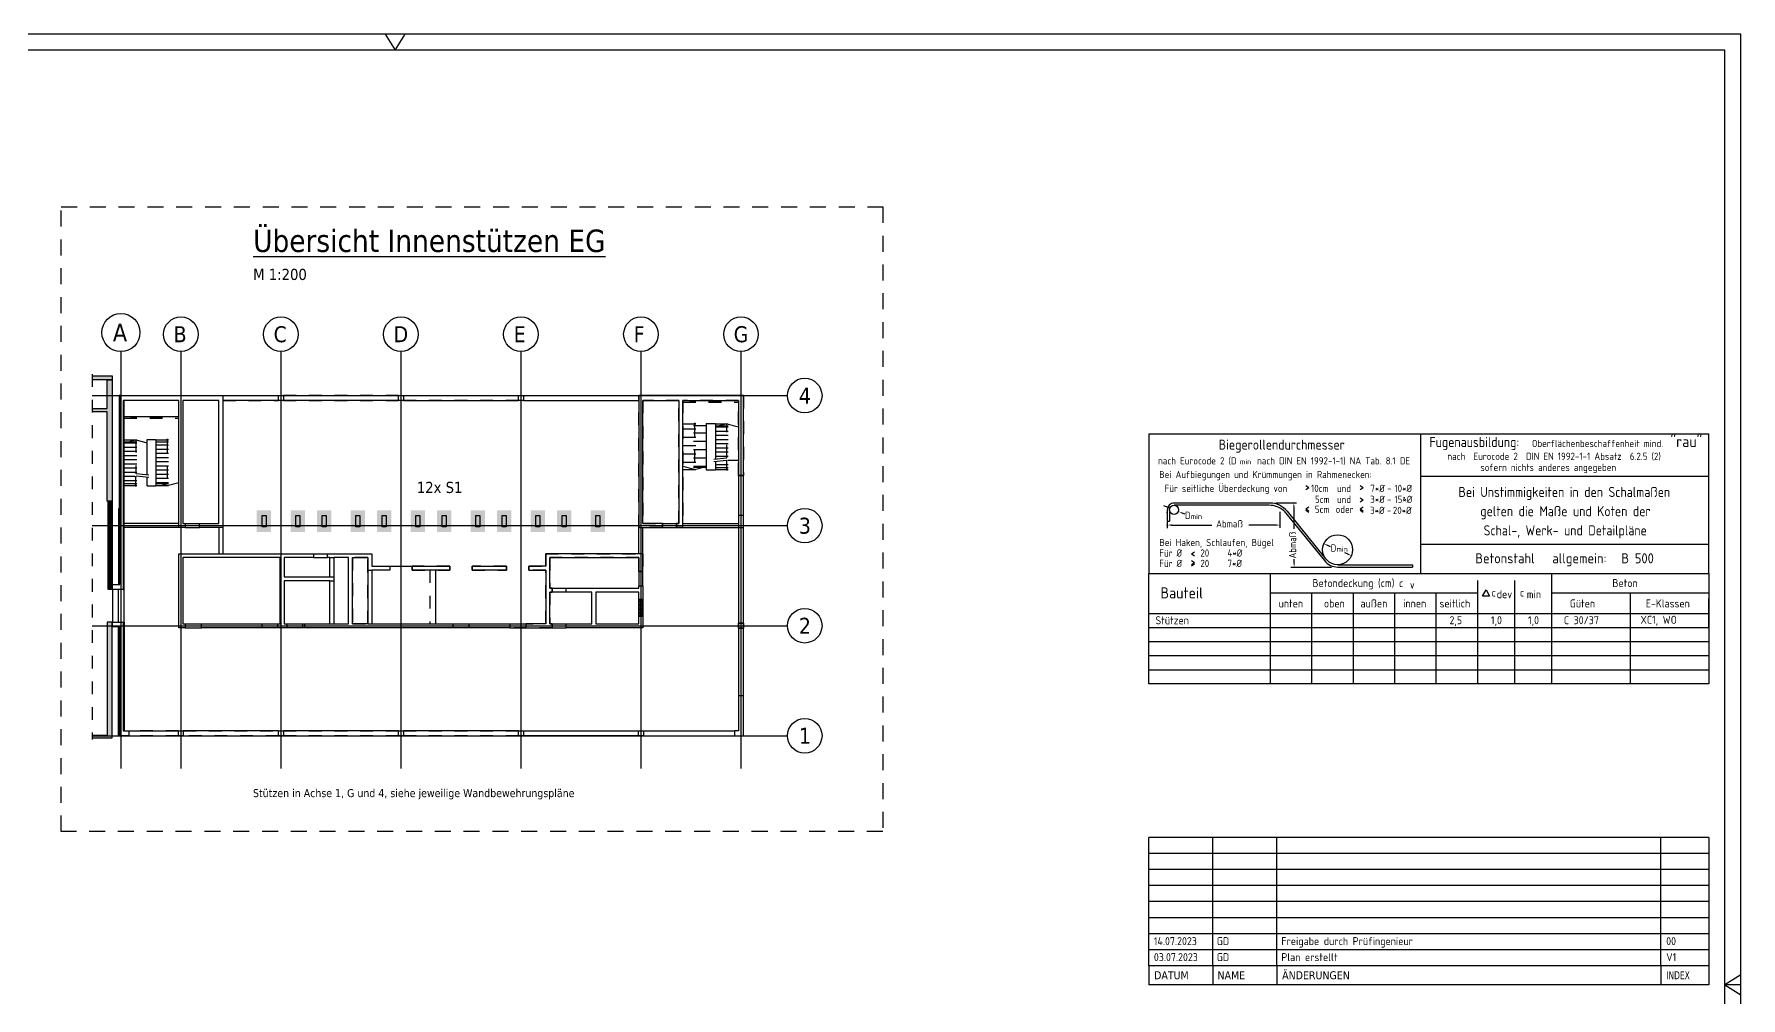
# Model space of a CAD drawing. Extents: x 0 to 37.3, y -21.5 to -6.6.
# Drawn here: x 7.69 to 21.02, y -14.14 to -6.61 of the extents above; entities that cross this region are included whole.
import ezdxf
from ezdxf.enums import TextEntityAlignment as Align

# ---------------------------------------------------------------- set-up
doc = ezdxf.new("R2010")
doc.units = 0
doc.header["$LTSCALE"] = 0.25
for name, pattern in [('AUSGEZOGEN', [1000.01, 1000, 0.01]), ('DOT', [0.175, 0.05, -0.125]), ('HIDDEN', [0.375, 0.25, -0.125]), ('HIDDEN2', [0.187, 0.125, -0.062]), ('STRICHLINIE', [0.75, 0.5, -0.25]), ('VERDECKT', [0.375, 0.25, -0.125])]:
    doc.linetypes.add(name, pattern=pattern)
for name, color, linetype in [('1.OG', 7, 'Continuous'), ('ACHSEN', 7, 'Continuous'), ('Bestand', 7, 'Continuous'), ('BET-ANS', 7, 'Continuous'), ('BETON', 7, 'Continuous'), ('Brüstung 1.OG', 7, 'Continuous'), ('Brüstung 1.UG', 7, 'Continuous'), ('DETAIL', 7, 'Continuous'), ('DRUEBER', 7, 'Continuous'), ('grau_dunkel', 7, 'Continuous'), ('grau_hell', 7, 'Continuous'), ('HILFE', 7, 'Continuous'), ('OBJEKT', 7, 'Continuous'), ('RAHMEN', 7, 'Continuous'), ('SCHRAFF', 7, 'Continuous'), ('SFP_Achsen', 7, 'Continuous'), ('STEMPEL', 7, 'Continuous'), ('TEXT', 7, 'Continuous'), ('VERDECKT', 7, 'Continuous')]:
    doc.layers.add(name, color=color, linetype=linetype)
doc.layers.add('zila_01_rb_02_stb-fertig_05_schraff', color=144, linetype='Continuous', lineweight=9)
doc.styles.add('helv', font='tahoma.ttf')
doc.styles.add('txt', font='isocp.shx')
pattern_1 = [(0, (-1.46497, 20.554433), (2e-18, 0.0078125), []), (90, (-1.46497, 20.554433), (-0.0078125, 2e-18), [])]

# ---------------------------------------------------------------- blocks, each defined once
blk = doc.blocks.new('Plankopf-ER')
at = {"layer": 'RAHMEN', "color": 7, "linetype": 'Continuous'}
for p, q in [((-0.5, 4.6), (-18, 4.6)), ((-18, 4.1), (-18, 4.6)), ((-16, 4.1), (-16, 4.6)), ((-14, 4.1), (-14, 4.6)), ((-2, 4.1), (-2, 4.6)), ((-0.5, 4.6), (-0.5, 4.1)), ((-0.5, 4.1), (-18, 4.1)), ((-18, 3.6), (-18, 4.1)), ((-16, 3.6), (-16, 4.1)), ((-14, 3.6), (-14, 4.1)), ((-2, 3.6), (-2, 4.1)), ((-0.5, 4.1), (-0.5, 3.6)), ((-0.5, 3.6), (-18, 3.6)), ((-18, 3.1), (-18, 3.6)), ((-16, 3.1), (-16, 3.6)), ((-14, 3.1), (-14, 3.6)), ((-2, 3.1), (-2, 3.6)), ((-0.5, 3.6), (-0.5, 3.1)), ((-0.5, 3.1), (-18, 3.1)), ((-18, 2.6), (-18, 3.1)), ((-16, 2.6), (-16, 3.1)), ((-14, 2.6), (-14, 3.1)), ((-2, 2.6), (-2, 3.1)), ((-0.5, 3.1), (-0.5, 2.6)), ((-0.5, 2.6), (-18, 2.6)), ((-18, 2.1), (-18, 2.6)), ((-16, 2.1), (-16, 2.6)), ((-14, 2.1), (-14, 2.6)), ((-2, 2.1), (-2, 2.6)), ((-0.5, 2.6), (-0.5, 2.1)), ((-0.5, 2.1), (-18, 2.1)), ((-18, 1.6), (-18, 2.1)), ((-0.5, 1.6), (-18, 1.6)), ((-18, 1.1), (-18, 1.6)), ((-16, 1.6), (-16, 2.1)), ((-16, 1.1), (-16, 1.6)), ((-14, 1.6), (-14, 2.1)), ((-14, 1.1), (-14, 1.6)), ((-2, 1.6), (-2, 2.1)), ((-2, 1.1), (-2, 1.6)), ((-0.5, 2.1), (-0.5, 1.6)), ((-0.5, 1.6), (-0.5, 1.1)), ((-0.5, 1.1), (-18, 1.1)), ((-18, 0.6), (-18, 1.1)), ((-16, 0.6), (-16, 1.1)), ((-14, 0.6), (-14, 1.1)), ((-2, 0.6), (-2, 1.1)), ((-0.5, 1.1), (-0.5, 0.6)), ((-0.5, 0.6), (-18, 0.6)), ((-18, 0.6), (-18, 0)), ((-16, 0.6), (-16, 0)), ((-14, 0.6), (-14, 0)), ((-2, 0.6), (-2, 0)), ((-0.5, 0.6), (-0.5, 0)), ((-0.5, 0), (-18, 0))]:
    blk.add_line(p, q, dxfattribs=at)
at = {"layer": 'RAHMEN', "color": 7, "linetype": 'Continuous', "style": 'txt'}
for tag, p in [('INDEX-D8', (-17.841, 4.242)), ('INDEX-N8', (-15.876, 4.242)), ('INDEX-X8', (-13.857, 4.242)), ('INDEX8', (-1.833, 4.242)), ('INDEX-D7', (-17.841, 3.742)), ('INDEX-N7', (-15.876, 3.742)), ('INDEX-X7', (-13.857, 3.742)), ('INDEX7', (-1.833, 3.742)), ('INDEX-D6', (-17.841, 3.242)), ('INDEX-N6', (-15.876, 3.242)), ('INDEX-X6', (-13.857, 3.242)), ('INDEX6', (-1.833, 3.242)), ('INDEX-D5', (-17.841, 2.742)), ('INDEX-N5', (-15.876, 2.742)), ('INDEX-X5', (-13.857, 2.742)), ('INDEX5', (-1.833, 2.742)), ('INDEX-D4', (-17.841, 2.242)), ('INDEX-N4', (-15.876, 2.242)), ('INDEX-X4', (-13.857, 2.242)), ('INDEX4', (-1.833, 2.242)), ('INDEX-D3', (-17.841, 1.742)), ('INDEX-N3', (-15.876, 1.742)), ('INDEX-X3', (-13.857, 1.742)), ('INDEX3', (-1.833, 1.742)), ('INDEX-D2', (-17.841, 1.242)), ('INDEX-N2', (-15.876, 1.242)), ('INDEX-X2', (-13.857, 1.242)), ('INDEX2', (-1.833, 1.242)), ('INDEX-D1', (-17.841, 0.742)), ('INDEX-N1', (-15.876, 0.742)), ('INDEX-X1', (-13.857, 0.742)), ('INDEX1', (-1.833, 0.742))]:
    blk.add_attdef(tag, p, '', height=0.25, dxfattribs=at)
at = {"layer": 'STEMPEL', "color": 7, "linetype": 'Continuous', "style": 'helv'}
for s, p in [('DATUM', (-17.833, 0.176)), ('NAME', (-15.853, 0.176)), ('ÄNDERUNGEN', (-13.833, 0.176))]:
    blk.add_text(s, height=0.25, dxfattribs=at).set_placement(p)
at = {"layer": 'STEMPEL', "color": 7, "linetype": 'Continuous', "style": 'helv', "width": 0.8}
blk.add_text('INDEX', height=0.25, dxfattribs=at).set_placement((-1.833, 0.176))
blk = doc.blocks.new('DINA1')
at = {"layer": 'RAHMEN'}
for p, q in [((84.1, 59.4), (0, 59.4)), ((84.1, 0), (84.1, 59.4))]:
    blk.add_line(p, q, dxfattribs=at)
at = {"layer": 'RAHMEN', "color": 7, "linetype": 'Continuous'}
for p, q in [((41.74, 59.4), (42.05, 58.9)), ((42.05, 58.9), (42.36, 59.4)), ((84.1, 30.01), (83.6, 29.7)), ((83.6, 29.7), (84.1, 29.39))]:
    blk.add_line(p, q, dxfattribs=at)
at = {"layer": 'RAHMEN', "color": 5}
for p, q in [((83.6, 58.9), (2, 58.9)), ((83.6, 0.5), (83.6, 58.9))]:
    blk.add_line(p, q, dxfattribs=at)

msp = doc.modelspace()

# ---------------------------------------------------------------- hatches: boundary and pattern name
at = {"layer": 'Brüstung 1.UG', "linetype": 'AUSGEZOGEN'}
h = msp.add_hatch(dxfattribs=at)
h.set_pattern_fill('DOTS', color=102, scale=0.1, double=1)
h.set_pattern_definition([(0, (-1.37891, 45.554433), (0.003125, 0.00625), [0, -0.00625])])
h.paths.add_polyline_path([(12.4175, -11.0847), (12.4488, -11.0847), (12.4488, -11.0264), (12.4175, -11.0264)])
h.paths.add_polyline_path([(12.4175, -11.1576), (12.4488, -11.1576), (12.4488, -11.0847), (12.4175, -11.0847)])
at = {"layer": 'grau_hell'}
h = msp.add_hatch(color=9, dxfattribs=at)
h.paths.add_polyline_path([(8.3019, -11.2033), (8.2644, -11.2033), (8.2644, -12.0876), (8.1456, -12.0876), (8.1456, -12.1064), (8.3019, -12.1064)])
h.paths.add_polyline_path([(8.2719, -10.947), (8.3019, -10.947), (8.3019, -10.2595), (8.2719, -10.2595)])
h.paths.add_polyline_path([(8.3019, -9.312), (8.2644, -9.312), (8.2644, -9.5345), (8.1456, -9.5345), (8.1456, -9.5595), (8.2644, -9.5595), (8.2644, -10.2595), (8.3019, -10.2595)])
h.paths.add_polyline_path([(8.3019, -9.3095), (8.3019, -9.2783), (8.1456, -9.2783), (8.1456, -9.3095)])
at = {"layer": 'SCHRAFF'}
h = msp.add_hatch(dxfattribs=at)
h.set_pattern_fill('ANSI33', color=8, scale=0.0625, double=1)
h.set_pattern_definition([(45, (-1.46497, -4.445567), (-0.011048543, 0.011048543), []), (45, (-1.453921, -4.445567), (-0.011048543, 0.011048543), [0.0078125, -0.00390625])])
h.paths.add_polyline_path([(8.3019, -9.312), (8.2644, -9.312), (8.2644, -9.5345), (8.1456, -9.5345), (8.1456, -9.5595), (8.2644, -9.5595), (8.2644, -10.2595), (8.3019, -10.2595)])
h.paths.add_polyline_path([(8.3019, -11.2033), (8.2644, -11.2033), (8.2644, -12.0876), (8.1456, -12.0876), (8.1456, -12.1064), (8.3019, -12.1064)])
h.paths.add_polyline_path([(8.3019, -9.3095), (8.3019, -9.2783), (8.1456, -9.2783), (8.1456, -9.3095)])
h = msp.add_hatch(dxfattribs=at)
h.set_pattern_fill('ANSI31', color=8, scale=0.0625, double=1)
h.set_pattern_definition([(45, (-1.46497, -4.445567), (-0.0055242717, 0.0055242717), [])])
h.paths.add_polyline_path([(8.3019, -10.2595), (8.2719, -10.2595), (8.2719, -10.947), (8.3019, -10.947)])
at = {"layer": 'zila_01_rb_02_stb-fertig_05_schraff', "linetype": 'AUSGEZOGEN'}
h = msp.add_hatch(dxfattribs=at)
h.set_pattern_fill('ANSI37', color=102, scale=0.0625, angle=-45)
h.set_pattern_definition(pattern_1)
h.paths.add_polyline_path([(8.3581, -10.3183), (8.3613, -10.3183), (8.3675, -10.3183), (8.3675, -9.4339), (8.3581, -9.4339)])
h.paths.add_polyline_path([(8.3875, -10.947), (8.3956, -10.947), (8.3956, -9.4714), (8.3875, -9.4714)])
h.paths.add_polyline_path([(8.3613, -10.3183), (8.3581, -10.3183), (8.3519, -10.3183), (8.3519, -10.9095), (8.3613, -10.9095)])
h = msp.add_hatch(dxfattribs=at)
h.set_pattern_fill('ANSI37', color=102, scale=0.0625, angle=-45)
h.set_pattern_definition(pattern_1)
h.paths.add_polyline_path([(8.3519, -12.0901), (8.3613, -12.0901), (8.3613, -11.2408), (8.3519, -11.2408)])
h.paths.add_polyline_path([(8.3956, -11.2033), (8.3875, -11.2033), (8.3875, -12.0526), (8.3956, -12.0526)])

# ---------------------------------------------------------------- linework, layer by layer
at = {"layer": '1.OG', "linetype": 'DOT', "lineweight": -2}
for points in [[(8.3613, -10.9095), (8.3613, -10.3183), (8.3675, -10.3183), (8.3675, -9.4339), (9.1675, -9.4339), (9.1675, -10.4651), (8.9844, -10.4651), (8.9844, -10.4339), (9.1363, -10.4339), (9.1363, -9.4714), (8.855, -9.4714), (8.855, -10.4339), (8.8738, -10.4339), (8.8738, -10.4651), (8.8238, -10.4651), (8.8238, -9.4714), (8.3875, -9.4714), (8.3875, -10.947), (8.3044, -10.947), (8.3044, -10.9095)], [(9.6019, -9.4339), (9.6394, -9.4339), (9.6394, -9.4714), (9.6019, -9.4714)], [(10.5394, -9.4339), (10.5769, -9.4339), (10.5769, -9.4714), (10.5394, -9.4714)], [(11.4769, -9.4339), (11.5144, -9.4339), (11.5144, -9.4714), (11.4769, -9.4714)], [(9.4738, -10.3714), (9.505, -10.3714), (9.505, -10.4583), (9.4738, -10.4583)], [(9.7363, -10.3714), (9.7675, -10.3714), (9.7675, -10.4583), (9.7363, -10.4583)], [(9.9425, -10.3714), (9.9738, -10.3714), (9.9738, -10.4583), (9.9425, -10.4583)], [(10.205, -10.3714), (10.2363, -10.3714), (10.2363, -10.4583), (10.205, -10.4583)], [(10.205, -10.3714), (10.2363, -10.3714), (10.2363, -10.4583), (10.205, -10.4583)], [(10.4113, -10.3714), (10.4425, -10.3714), (10.4425, -10.4583), (10.4113, -10.4583)], [(10.6738, -10.3714), (10.705, -10.3714), (10.705, -10.4583), (10.6738, -10.4583)], [(10.6738, -10.3714), (10.705, -10.3714), (10.705, -10.4583), (10.6738, -10.4583)], [(10.88, -10.3714), (10.9113, -10.3714), (10.9113, -10.4583), (10.88, -10.4583)], [(11.1425, -10.3714), (11.1738, -10.3714), (11.1738, -10.4583), (11.1425, -10.4583)], [(11.3488, -10.3714), (11.38, -10.3714), (11.38, -10.4583), (11.3488, -10.4583)], [(11.6113, -10.3714), (11.6425, -10.3714), (11.6425, -10.4583), (11.6113, -10.4583)], [(11.8175, -10.3714), (11.8488, -10.3714), (11.8488, -10.4583), (11.8175, -10.4583)], [(12.08, -10.3714), (12.1113, -10.3714), (12.1113, -10.4583), (12.08, -10.4583)], [(13.2331, -10.3714), (13.1956, -10.3714), (13.1956, -10.4651), (13.2331, -10.4651)], [(10.6456, -10.797), (10.9394, -10.797), (10.9394, -10.7658), (10.6456, -10.7658)], [(11.1144, -10.797), (11.3831, -10.797), (11.3831, -10.7658), (11.1144, -10.7658)], [(9, -11.2151), (9.4706, -11.2151), (9.4706, -11.2464), (9, -11.2464)], [(13.1956, -11.2495), (13.2331, -11.2495), (13.2331, -11.212), (13.1956, -11.212)], [(8.8206, -12.0526), (8.8581, -12.0526), (8.8581, -12.0901), (8.8206, -12.0901)], [(9.6019, -12.0526), (9.6394, -12.0526), (9.6394, -12.0901), (9.6019, -12.0901)], [(10.5394, -12.0526), (10.5769, -12.0526), (10.5769, -12.0901), (10.5394, -12.0901)], [(11.4769, -12.0526), (11.5144, -12.0526), (11.5144, -12.0901), (11.4769, -12.0901)], [(12.4144, -12.0526), (12.4519, -12.0526), (12.4519, -12.0901), (12.4144, -12.0901)]]:
    msp.add_lwpolyline(points, close=True, dxfattribs=at)
for points in [[(8.3675, -9.4339), (8.3581, -9.4339), (8.3581, -10.3183), (8.3613, -10.3183)], [(12.4488, -10.4339), (12.6006, -10.4339), (12.6006, -10.4651), (12.4175, -10.4651), (12.4175, -9.4339), (13.2331, -9.4339), (13.2331, -10.0589), (13.1956, -10.0589), (13.1956, -9.4714), (12.7613, -9.4714), (12.7613, -10.4651), (12.7113, -10.4651), (12.7113, -10.4339), (12.73, -10.4339), (12.73, -9.4714), (12.4488, -9.4714), (12.4488, -10.4339)], [(8.3875, -10.947), (8.3956, -10.947), (8.3956, -9.4714)], [(8.3613, -10.3183), (8.3519, -10.3183), (8.3519, -10.9095)], [(8.8238, -10.6683), (9.8738, -10.6683), (9.8738, -10.6995), (9.6469, -10.6995), (9.6469, -10.8483), (10.0031, -10.8483), (10.0031, -10.6995), (9.9844, -10.6995), (9.9844, -10.6683), (10.33, -10.6683), (10.33, -10.7658), (10.4706, -10.7658), (10.4706, -10.797), (10.33, -10.797), (10.33, -11.2151), (10.9638, -11.2151), (10.9638, -11.2464), (9.8075, -11.2464), (9.8075, -11.2151), (10.0031, -11.2151), (10.0031, -10.8795), (9.6469, -10.8795), (9.6469, -11.2151), (9.6656, -11.2151), (9.6656, -11.2464), (9.5969, -11.2464), (9.5969, -11.2151), (9.6157, -11.2151), (9.6157, -10.6995), (8.855, -10.6995), (8.855, -11.2151), (8.8738, -11.2151), (8.8738, -11.2464), (8.8238, -11.2464), (8.8238, -10.6683)], [(10.0344, -11.2151), (10.1488, -11.2151), (10.1488, -10.6995), (10.0344, -10.6995), (10.0344, -11.2151)], [(10.2988, -11.2151), (10.2988, -10.6995), (10.18, -10.6995), (10.18, -11.2151), (10.2988, -11.2151)], [(11.09, -11.2151), (11.6894, -11.2151), (11.6894, -10.797), (11.5581, -10.797), (11.5581, -10.7658), (11.6894, -10.7658), (11.6894, -10.6683), (12.4488, -10.6683), (12.4488, -10.8077), (12.4175, -10.8077), (12.4175, -10.6995), (11.7206, -10.6995), (11.7207, -10.937), (11.7394, -10.937), (11.7394, -10.9683), (11.7206, -10.9683), (11.7207, -11.2151), (11.7394, -11.2151), (11.7394, -11.2464), (11.09, -11.2464), (11.09, -11.2151)], [(11.85, -10.937), (12.4175, -10.937), (12.4175, -10.9183), (12.4488, -10.9183), (12.4488, -11.0264), (12.4175, -11.0264), (12.4175, -10.9683), (12.08, -10.9683), (12.08, -11.2151), (12.4175, -11.2151), (12.4175, -11.1576), (12.4488, -11.1576), (12.4488, -11.2464), (11.85, -11.2464), (11.85, -11.2151), (12.0488, -11.2151), (12.0488, -10.9683), (11.85, -10.9683), (11.85, -10.937)], [(8.3875, -12.0526), (8.4331, -12.0526), (8.4331, -12.0901), (8.3613, -12.0901), (8.3613, -11.2408), (8.3044, -11.2408), (8.3044, -11.2033), (8.3875, -11.2033), (8.3875, -12.0526)], [(8.3613, -12.0901), (8.3519, -12.0901), (8.3519, -11.2408)], [(8.3875, -11.2033), (8.3956, -11.2033), (8.3956, -12.0526)], [(13.1644, -12.0526), (13.1644, -12.0901), (13.2331, -12.0901), (13.2331, -11.7776), (13.1956, -11.7776), (13.1956, -12.0526), (13.1644, -12.0526)]]:
    msp.add_lwpolyline(points, dxfattribs=at)
at = {"layer": 'ACHSEN', "color": 140, "linetype": 'AUSGEZOGEN'}
for p, q in [((8.3706, -9.0901), (8.3706, -12.3464)), ((8.8394, -9.0901), (8.8394, -12.3464)), ((9.6206, -9.0901), (9.6206, -12.3464)), ((10.5581, -9.0901), (10.5581, -12.3464)), ((11.4956, -9.0901), (11.4956, -12.3464)), ((12.4331, -9.0901), (12.4331, -12.3464)), ((13.2144, -9.0901), (13.2144, -12.3464)), ((8.1456, -9.4339), (13.5769, -9.4339)), ((8.1456, -10.4495), (13.5769, -10.4495)), ((8.1456, -11.2308), (13.5769, -11.2308)), ((8.1456, -12.0901), (13.5769, -12.0901))]:
    msp.add_line(p, q, dxfattribs=at)
at = {"layer": 'Bestand', "color": 8, "linetype": 'AUSGEZOGEN'}
for p, q in [((8.1456, -9.2783), (8.3019, -9.2783)), ((8.3019, -9.3095), (8.1456, -9.3095)), ((8.2644, -9.5345), (8.2644, -9.312)), ((8.2644, -9.312), (8.3019, -9.312)), ((8.3019, -9.2783), (8.3019, -9.3095)), ((8.3019, -9.312), (8.3019, -10.2595)), ((8.1456, -9.5345), (8.2644, -9.5345)), ((8.2644, -9.5595), (8.1456, -9.5595)), ((8.2644, -10.2595), (8.2644, -9.5595)), ((8.3019, -10.2595), (8.2644, -10.2595)), ((8.2719, -10.947), (8.2719, -10.2595)), ((8.3019, -10.2595), (8.3019, -10.947)), ((8.3019, -10.947), (8.2719, -10.947)), ((8.2644, -11.2033), (8.2644, -12.0876)), ((8.3019, -11.2033), (8.2644, -11.2033)), ((8.3019, -12.1064), (8.3019, -11.2033)), ((8.2644, -12.0876), (8.1456, -12.0876)), ((8.1456, -12.1064), (8.3019, -12.1064))]:
    msp.add_line(p, q, dxfattribs=at)
at = {"layer": 'BETON', "color": 6, "linetype": 'AUSGEZOGEN', "lineweight": -2}
for points in [[(8.3675, -9.4339), (9.1675, -9.4339), (9.1675, -10.4651), (8.9844, -10.4651), (8.9844, -10.4339), (9.1363, -10.4339), (9.1363, -9.4714), (8.855, -9.4714), (8.855, -10.4339), (8.8738, -10.4339), (8.8738, -10.4651), (8.8238, -10.4651), (8.8238, -9.4714), (8.3875, -9.4714), (8.3875, -10.947), (8.3044, -10.947), (8.3044, -10.9095), (8.3613, -10.9095), (8.3613, -10.3183), (8.3675, -10.3183)], [(9.6019, -9.4339), (9.6394, -9.4339), (9.6394, -9.4714), (9.6019, -9.4714)], [(10.5394, -9.4339), (10.5769, -9.4339), (10.5769, -9.4714), (10.5394, -9.4714)], [(11.4769, -9.4339), (11.5144, -9.4339), (11.5144, -9.4714), (11.4769, -9.4714)], [(9.4738, -10.3714), (9.505, -10.3714), (9.505, -10.4583), (9.4738, -10.4583)], [(9.7363, -10.3714), (9.7675, -10.3714), (9.7675, -10.4583), (9.7363, -10.4583)], [(9.9425, -10.3714), (9.9738, -10.3714), (9.9738, -10.4583), (9.9425, -10.4583)], [(10.205, -10.3714), (10.2363, -10.3714), (10.2363, -10.4583), (10.205, -10.4583)], [(10.205, -10.3714), (10.2363, -10.3714), (10.2363, -10.4583), (10.205, -10.4583)], [(10.4113, -10.3714), (10.4425, -10.3714), (10.4425, -10.4583), (10.4113, -10.4583)], [(10.6738, -10.3714), (10.705, -10.3714), (10.705, -10.4583), (10.6738, -10.4583)], [(10.6738, -10.3714), (10.705, -10.3714), (10.705, -10.4583), (10.6738, -10.4583)], [(10.88, -10.3714), (10.9113, -10.3714), (10.9113, -10.4583), (10.88, -10.4583)], [(11.1425, -10.3714), (11.1738, -10.3714), (11.1738, -10.4583), (11.1425, -10.4583)], [(11.3488, -10.3714), (11.38, -10.3714), (11.38, -10.4583), (11.3488, -10.4583)], [(11.6113, -10.3714), (11.6425, -10.3714), (11.6425, -10.4583), (11.6113, -10.4583)], [(11.8175, -10.3714), (11.8488, -10.3714), (11.8488, -10.4583), (11.8175, -10.4583)], [(12.08, -10.3714), (12.1113, -10.3714), (12.1113, -10.4583), (12.08, -10.4583)], [(13.2331, -10.3714), (13.1956, -10.3714), (13.1956, -10.4651), (13.2331, -10.4651)], [(10.1488, -10.6995), (10.0344, -10.6995), (10.0344, -11.2151), (10.1488, -11.2151)], [(10.18, -10.6995), (10.2988, -10.6995), (10.2988, -11.2151), (10.18, -11.2151)], [(10.6456, -10.7658), (10.9394, -10.7658), (10.9394, -10.797), (10.6456, -10.797)], [(11.1144, -10.7658), (11.3831, -10.7658), (11.3831, -10.797), (11.1144, -10.797)], [(9, -11.2151), (9.4706, -11.2151), (9.4706, -11.2464), (9, -11.2464)], [(13.1956, -11.212), (13.2331, -11.212), (13.2331, -11.2495), (13.1956, -11.2495)], [(13.1644, -12.0901), (13.2331, -12.0901), (13.2331, -11.7776), (13.1956, -11.7776), (13.1956, -12.0526), (13.1644, -12.0526)], [(8.8206, -12.0526), (8.8581, -12.0526), (8.8581, -12.0901), (8.8206, -12.0901)], [(9.6019, -12.0526), (9.6394, -12.0526), (9.6394, -12.0901), (9.6019, -12.0901)], [(10.5394, -12.0526), (10.5769, -12.0526), (10.5769, -12.0901), (10.5394, -12.0901)], [(11.4769, -12.0526), (11.5144, -12.0526), (11.5144, -12.0901), (11.4769, -12.0901)], [(12.4144, -12.0526), (12.4519, -12.0526), (12.4519, -12.0901), (12.4144, -12.0901)]]:
    msp.add_lwpolyline(points, close=True, dxfattribs=at)
for points in [[(8.3675, -9.4339), (8.3581, -9.4339), (8.3581, -10.3183), (8.3613, -10.3183)], [(13.2331, -9.4339), (12.4175, -9.4339), (12.4175, -10.4651), (12.6006, -10.4651), (12.6006, -10.4339), (12.4488, -10.4339), (12.4488, -9.4714), (12.73, -9.4714), (12.73, -10.4339), (12.7113, -10.4339), (12.7113, -10.4651), (12.7613, -10.4651), (12.7613, -9.4714), (13.1956, -9.4714), (13.1956, -10.0589), (13.2331, -10.0589), (13.2331, -9.4339)], [(8.3875, -10.947), (8.3956, -10.947), (8.3956, -9.4714)], [(8.3613, -10.3183), (8.3519, -10.3183), (8.3519, -10.9095)], [(8.8238, -10.6683), (9.8738, -10.6683), (9.8738, -10.6995), (9.6469, -10.6995), (9.6469, -10.8483), (10.0031, -10.8483), (10.0031, -10.6995), (9.9844, -10.6995), (9.9844, -10.6683), (10.33, -10.6683), (10.33, -10.7658), (10.4706, -10.7658), (10.4706, -10.797), (10.33, -10.797), (10.33, -11.2151), (11.4075, -11.2151), (11.4075, -11.2464), (9.7919, -11.2464), (9.7919, -11.2151), (10.0031, -11.2151), (10.0031, -10.8795), (9.6469, -10.8795), (9.6469, -11.2151), (9.6656, -11.2151), (9.6656, -11.2464), (9.5969, -11.2464), (9.5969, -11.2151), (9.6156, -11.2151), (9.6156, -10.6995), (8.855, -10.6995), (8.855, -11.2151), (8.8737, -11.2151), (8.8737, -11.2464), (8.8238, -11.2464), (8.8238, -10.6683)], [(11.6894, -10.6683), (11.6894, -10.7658), (11.5581, -10.7658), (11.5581, -10.797), (11.6894, -10.797), (11.6894, -11.2151), (11.5338, -11.2151), (11.5338, -11.2464), (11.7394, -11.2464), (11.7394, -11.2151), (11.7206, -11.2151), (11.7206, -10.9683), (11.7394, -10.9683), (11.7394, -10.937), (11.7207, -10.937), (11.7207, -10.6995), (12.4175, -10.6995), (12.4175, -10.8077), (12.4488, -10.8077), (12.4488, -10.6683), (11.6894, -10.6683)], [(11.85, -10.937), (12.4175, -10.937), (12.4175, -10.9183), (12.4488, -10.9183), (12.4488, -11.0264), (12.4175, -11.0264), (12.4175, -10.9683), (12.08, -10.9683), (12.08, -11.2151), (12.4175, -11.2151), (12.4175, -11.1576), (12.4488, -11.1576), (12.4488, -11.2464), (11.85, -11.2464), (11.85, -11.2151), (12.0488, -11.2151), (12.0488, -10.9683), (11.85, -10.9683), (11.85, -10.937)], [(8.3875, -11.2033), (8.3875, -12.0526), (8.4331, -12.0526), (8.4331, -12.0901), (8.3613, -12.0901), (8.3613, -11.2408), (8.3044, -11.2408), (8.3044, -11.2033), (8.3875, -11.2033)], [(8.3613, -12.0901), (8.3519, -12.0901), (8.3519, -11.2408)], [(8.3875, -11.2033), (8.3956, -11.2033), (8.3956, -12.0526)]]:
    msp.add_lwpolyline(points, dxfattribs=at)
at = {"layer": 'Brüstung 1.OG', "color": 102, "linetype": 'DOT'}
for p, q in [((9.1675, -9.4339), (9.6019, -9.4339)), ((10.5394, -9.4339), (9.6394, -9.4339)), ((10.5769, -9.4339), (11.4769, -9.4339)), ((11.5144, -9.4339), (12.4175, -9.4339)), ((9.1675, -9.4714), (9.6019, -9.4714)), ((9.6394, -9.4714), (10.5394, -9.4714)), ((11.4769, -9.4714), (10.5769, -9.4714)), ((11.5144, -9.4714), (12.4175, -9.4714)), ((13.1956, -10.4651), (13.1956, -11.212)), ((13.2331, -11.212), (13.2331, -10.4651)), ((13.1956, -11.2495), (13.1956, -11.7776)), ((13.2331, -11.7776), (13.2331, -11.2495)), ((8.8206, -12.0526), (8.4331, -12.0526)), ((8.8206, -12.0901), (8.4331, -12.0901)), ((8.8581, -12.0526), (9.6019, -12.0526)), ((9.6019, -12.0901), (8.8581, -12.0901)), ((9.6394, -12.0526), (10.5394, -12.0526)), ((10.5394, -12.0901), (9.6394, -12.0901)), ((10.5769, -12.0526), (11.4769, -12.0526)), ((11.4769, -12.0901), (10.5769, -12.0901)), ((11.5144, -12.0526), (12.4144, -12.0526)), ((12.4144, -12.0901), (11.5144, -12.0901)), ((12.4519, -12.0526), (13.1644, -12.0526)), ((12.4519, -12.0901), (13.1644, -12.0901))]:
    msp.add_line(p, q, dxfattribs=at)
at = {"layer": 'Brüstung 1.UG', "color": 102, "linetype": 'DOT'}
for p, q in [((12.4175, -11.1576), (12.4175, -11.0264)), ((12.4488, -11.0264), (12.4488, -11.1576))]:
    msp.add_line(p, q, dxfattribs=at)
at = {"layer": 'DETAIL', "color": 102, "linetype": 'STRICHLINIE'}
msp.add_lwpolyline([(7.903, -12.8392), (7.903, -7.96), (14.3228, -7.96), (14.3228, -12.8392)], close=True, dxfattribs=at)
at = {"layer": 'DRUEBER', "color": 7, "linetype": 'DOT'}
for p, q in [((12.7613, -9.6539), (12.9425, -9.6539)), ((12.7613, -9.6945), (12.9425, -9.6945)), ((12.9425, -9.727), (12.7613, -9.727)), ((12.8519, -9.6539), (12.8519, -10.0114)), ((13.105, -9.6539), (13.0144, -9.6783)), ((13.0144, -9.6539), (13.1956, -9.6539)), ((13.0144, -9.6783), (13.1956, -9.6783)), ((13.0144, -9.7108), (13.1956, -9.7108)), ((13.105, -9.6539), (13.1956, -9.6783)), ((13.105, -9.9188), (13.105, -9.6539)), ((8.3956, -9.8033), (8.4863, -9.7789)), ((8.3956, -9.7789), (8.5769, -9.7789)), ((8.3956, -9.8033), (8.5769, -9.8033)), ((8.3956, -9.8358), (8.5769, -9.8358)), ((8.4863, -9.7789), (8.5769, -9.8033)), ((8.4863, -9.7789), (8.4863, -10.0452)), ((8.6425, -9.7789), (8.8238, -9.7789)), ((8.6425, -9.8195), (8.8238, -9.8195)), ((8.6425, -9.852), (8.8238, -9.852)), ((8.7331, -9.7789), (8.7331, -10.1364)), ((12.7613, -9.7595), (12.9425, -9.7595)), ((12.9425, -9.792), (12.7613, -9.792)), ((12.7613, -9.8245), (12.9425, -9.8245)), ((12.9425, -9.857), (12.7613, -9.857)), ((13.0144, -9.7433), (13.1956, -9.7433)), ((13.0144, -9.7758), (13.1956, -9.7758)), ((13.0144, -9.8083), (13.1956, -9.8083)), ((13.0144, -9.8408), (13.1956, -9.8408)), ((8.3956, -9.8683), (8.5769, -9.8683)), ((8.3956, -9.9008), (8.5769, -9.9008)), ((8.3956, -9.9333), (8.5769, -9.9333)), ((8.3956, -9.9658), (8.5769, -9.9658)), ((8.3956, -9.9983), (8.5769, -9.9983)), ((8.6425, -9.8845), (8.8238, -9.8845)), ((8.6425, -9.917), (8.8238, -9.917)), ((8.6425, -9.9495), (8.8238, -9.9495)), ((8.6425, -9.982), (8.8238, -9.982)), ((12.7613, -9.8895), (12.9425, -9.8895)), ((12.9425, -9.922), (12.7613, -9.922)), ((12.7613, -9.9545), (12.9425, -9.9545)), ((12.8519, -10.0114), (12.7613, -9.987)), ((12.9425, -9.987), (12.7613, -9.987)), ((12.8519, -10.0114), (12.9425, -9.987)), ((13.0144, -9.8733), (13.1956, -9.8733)), ((13.0144, -9.9058), (13.1956, -9.9058)), ((13.0144, -9.9708), (13.1956, -9.9708)), ((13.105, -10.0114), (13.105, -9.939)), ((13.1128, -9.9383), (13.1956, -9.9383)), ((8.3956, -10.0308), (8.5769, -10.0308)), ((8.3956, -10.0633), (8.4785, -10.0633)), ((8.3956, -10.0958), (8.5769, -10.0958)), ((8.4863, -10.1364), (8.4863, -10.064)), ((8.6425, -10.0145), (8.8238, -10.0145)), ((8.6425, -10.047), (8.8238, -10.047)), ((8.6425, -10.0795), (8.8238, -10.0795)), ((8.7331, -10.1364), (8.6425, -10.112)), ((8.6425, -10.112), (8.8238, -10.112)), ((8.7331, -10.1364), (8.8238, -10.112)), ((12.7613, -10.0114), (12.9425, -10.0114)), ((13.0144, -10.0114), (13.1956, -10.0114)), ((8.3956, -10.1364), (8.5769, -10.1364)), ((8.6425, -10.1364), (8.8238, -10.1364))]:
    msp.add_line(p, q, dxfattribs=at)
at = {"layer": 'DRUEBER', "color": 7, "linetype": 'HIDDEN2'}
for p, q in [((10.0031, -10.6995), (10.0344, -10.6995)), ((10.2988, -10.797), (10.33, -10.797)), ((10.0031, -10.8483), (10.0344, -10.8483)), ((10.0031, -10.8795), (10.0344, -10.8795)), ((10.0031, -11.2151), (10.0344, -11.2151)), ((10.2988, -11.2151), (10.33, -11.2151))]:
    msp.add_line(p, q, dxfattribs=at)
at = {"layer": 'grau_dunkel', "color": 21, "linetype": 'AUSGEZOGEN'}
for points in [[(9.4319, -10.3308), (9.5438, -10.3308), (9.4319, -10.4986), (9.5438, -10.4986)], [(9.6956, -10.3308), (9.8076, -10.3308), (9.6956, -10.4986), (9.8076, -10.4986)], [(9.9019, -10.3308), (10.0138, -10.3308), (9.9019, -10.4986), (10.0138, -10.4986)], [(10.1644, -10.3308), (10.2763, -10.3308), (10.1644, -10.4986), (10.2763, -10.4986)], [(10.3706, -10.3308), (10.4826, -10.3308), (10.3706, -10.4986), (10.4826, -10.4986)], [(10.6331, -10.3308), (10.7451, -10.3308), (10.6331, -10.4986), (10.7451, -10.4986)], [(10.8394, -10.3308), (10.9513, -10.3308), (10.8394, -10.4986), (10.9513, -10.4986)], [(11.1019, -10.3308), (11.2138, -10.3308), (11.1019, -10.4986), (11.2138, -10.4986)], [(11.3081, -10.3308), (11.4201, -10.3308), (11.3081, -10.4986), (11.4201, -10.4986)], [(11.5706, -10.3308), (11.6826, -10.3308), (11.5706, -10.4986), (11.6826, -10.4986)], [(11.7769, -10.3308), (11.8888, -10.3308), (11.7769, -10.4986), (11.8888, -10.4986)], [(12.0394, -10.3308), (12.1513, -10.3308), (12.0394, -10.4986), (12.1513, -10.4986)]]:
    msp.add_solid(points, dxfattribs=at)
at = {"layer": 'HILFE', "color": 102, "linetype": 'HIDDEN'}
for p, q in [((8.1456, -9.2658), (8.1456, -12.1189)), ((13.0032, -9.9304), (13.1956, -9.9113)), ((13.0032, -9.9491), (13.1956, -9.93)), ((8.5881, -10.0554), (8.3956, -10.0363)), ((8.5881, -10.0741), (8.3956, -10.055))]:
    msp.add_line(p, q, dxfattribs=at)
at = {"layer": 'OBJEKT', "color": 7, "linetype": 'AUSGEZOGEN'}
for p, q in [((9.1675, -9.4339), (9.6019, -9.4339)), ((9.6394, -9.4339), (10.5394, -9.4339)), ((10.5769, -9.4339), (11.4769, -9.4339)), ((11.5144, -9.4339), (12.4175, -9.4339)), ((8.3956, -9.5964), (8.8238, -9.5964)), ((9.6019, -9.4714), (9.1675, -9.4714)), ((10.5394, -9.4714), (9.6394, -9.4714)), ((10.5769, -9.4714), (11.4769, -9.4714)), ((11.5144, -9.4714), (12.4175, -9.4714)), ((12.9425, -9.6526), (13.0144, -9.6526)), ((12.9425, -9.6526), (12.9425, -10.0126)), ((13.0144, -9.6526), (13.0144, -9.9292)), ((8.5769, -9.7776), (8.6425, -9.7776)), ((8.5769, -10.0542), (8.5769, -9.7776)), ((8.6425, -9.7776), (8.6425, -10.1376)), ((13.0144, -9.948), (13.0144, -10.0126)), ((8.5769, -10.1376), (8.5769, -10.073)), ((12.9425, -10.0126), (13.0144, -10.0126)), ((13.1956, -10.0589), (13.1956, -10.3714)), ((13.2331, -10.3714), (13.2331, -10.0589)), ((8.5769, -10.1376), (8.6425, -10.1376)), ((8.8238, -10.4339), (8.3956, -10.4339)), ((8.8238, -10.4651), (8.3956, -10.4651)), ((8.8738, -10.4339), (8.9844, -10.4339)), ((8.8738, -10.4651), (8.9844, -10.4651)), ((9.1363, -10.4651), (9.1363, -10.6683)), ((9.1675, -10.4651), (9.1675, -10.6683)), ((12.4175, -10.6683), (12.4175, -10.4651)), ((12.4488, -10.6683), (12.4488, -10.4651)), ((12.6006, -10.4339), (12.7113, -10.4339)), ((12.6006, -10.4651), (12.7113, -10.4651)), ((12.7613, -10.4339), (13.1956, -10.4339)), ((12.7613, -10.4651), (13.1956, -10.4651)), ((13.1956, -10.4651), (13.1956, -11.212)), ((13.2331, -11.212), (13.2331, -10.4651)), ((9.8738, -10.6683), (9.9844, -10.6683)), ((9.8738, -10.6995), (9.9844, -10.6995)), ((10.4706, -10.7658), (10.6456, -10.7658)), ((10.8285, -10.797), (10.8285, -11.2151)), ((12.4175, -10.8077), (12.4175, -10.9183)), ((12.4488, -10.9183), (12.4488, -10.8077)), ((8.3044, -10.947), (8.3044, -11.2033)), ((8.3519, -11.2033), (8.3519, -10.947)), ((8.3956, -11.2033), (8.3956, -10.947)), ((11.7394, -10.937), (11.85, -10.937)), ((11.85, -10.9683), (11.7394, -10.9683)), ((12.4175, -11.1576), (12.4175, -11.0264)), ((12.4488, -11.0264), (12.4488, -11.1576)), ((8.8737, -11.2151), (9, -11.2151)), ((8.8737, -11.2464), (9, -11.2464)), ((9.4706, -11.2151), (9.5969, -11.2151)), ((9.5969, -11.2464), (9.4706, -11.2464)), ((9.6656, -11.2151), (9.7919, -11.2151)), ((9.7919, -11.2464), (9.6656, -11.2464)), ((11.4075, -11.2151), (11.5338, -11.2151)), ((11.4075, -11.2464), (11.5338, -11.2464)), ((11.7394, -11.2151), (11.85, -11.2151)), ((11.7394, -11.2464), (11.85, -11.2464)), ((13.1956, -11.2495), (13.1956, -11.7776)), ((13.2331, -11.7776), (13.2331, -11.2495)), ((8.4331, -12.0526), (8.8206, -12.0526)), ((8.4331, -12.0901), (8.8206, -12.0901)), ((9.6019, -12.0526), (8.8581, -12.0526)), ((8.8581, -12.0901), (9.6019, -12.0901)), ((10.5394, -12.0526), (9.6394, -12.0526)), ((9.6394, -12.0901), (10.5394, -12.0901)), ((11.4769, -12.0526), (10.5769, -12.0526)), ((10.5769, -12.0901), (11.4769, -12.0901)), ((11.5144, -12.0526), (12.4144, -12.0526)), ((12.4144, -12.0901), (11.5144, -12.0901)), ((12.4519, -12.0526), (13.1644, -12.0526)), ((12.4519, -12.0901), (13.1644, -12.0901))]:
    msp.add_line(p, q, dxfattribs=at)
at = {"layer": 'OBJEKT', "color": 7, "linetype": 'HIDDEN2'}
msp.add_line((10.7847, -10.797), (10.7847, -11.2151), dxfattribs=at)
at = {"layer": 'OBJEKT', "color": 7, "linetype": 'AUSGEZOGEN'}
for centre in [(12.8519, -9.6539), (8.7331, -9.7789), (8.4863, -10.1364), (13.105, -10.0114)]:
    msp.add_circle(centre, 0.005, dxfattribs=at)
at = {"layer": 'RAHMEN', "color": 5, "linetype": 'Continuous'}
for p, q in [((16.4, -9.7336), (20.775, -9.7336)), ((16.4, -9.7336), (16.4, -10.8232)), ((18.5246, -10.8232), (18.5246, -9.7336)), ((20.775, -10.8232), (20.775, -9.7336)), ((20.775, -11.2499), (20.775, -11.0188))]:
    msp.add_line(p, q, dxfattribs=at)
at = {"layer": 'RAHMEN', "color": 7, "linetype": 'AUSGEZOGEN'}
for p, q in [((18.5246, -10.0624), (20.775, -10.0624)), ((17.649, -10.155), (17.6272, -10.1397)), ((17.649, -10.155), (17.6272, -10.1703)), ((18.074, -10.155), (18.0522, -10.1397)), ((18.074, -10.155), (18.0522, -10.1703)), ((18.0742, -10.2499), (18.0524, -10.2346)), ((18.0742, -10.2499), (18.0524, -10.2652)), ((17.6272, -10.3189), (17.649, -10.3036)), ((17.6272, -10.3189), (17.649, -10.3342)), ((17.6272, -10.3286), (17.649, -10.3439)), ((18.0522, -10.3189), (18.074, -10.3036)), ((18.0522, -10.3189), (18.074, -10.3342)), ((18.0522, -10.3286), (18.074, -10.3439)), ((16.7347, -10.6703), (16.7565, -10.655)), ((18.5246, -10.5943), (20.775, -10.5943)), ((16.7347, -10.6703), (16.7565, -10.6856)), ((16.7565, -10.7407), (16.7347, -10.7255)), ((16.7565, -10.7407), (16.7347, -10.756)), ((16.7565, -10.7504), (16.7347, -10.7657)), ((16.4, -11.1344), (20.775, -11.1344)), ((16.4, -11.2444), (20.775, -11.2444)), ((16.4, -11.3544), (20.775, -11.3544)), ((16.4, -11.4644), (20.775, -11.4644)), ((16.4, -11.5744), (20.775, -11.5744))]:
    msp.add_line(p, q, dxfattribs=at)
at = {"layer": 'RAHMEN', "color": 7, "linetype": 'Continuous'}
for p, q in [((16.5648, -10.313), (16.5182, -10.295)), ((16.5447, -10.3259), (16.5447, -10.4145)), ((16.5624, -10.3259), (16.5624, -10.4145)), ((17.3456, -10.2727), (16.5978, -10.2727)), ((17.3393, -10.2904), (16.5978, -10.2904)), ((16.6577, -10.3487), (16.6812, -10.3578)), ((17.3913, -10.271), (17.5544, -10.271)), ((17.4246, -10.3407), (17.4246, -10.4674)), ((17.4569, -10.3351), (17.7718, -10.7227)), ((17.4811, -10.3372), (17.7842, -10.7102)), ((17.5332, -10.3047), (17.5332, -10.4752)), ((16.5447, -10.4145), (16.5624, -10.4145)), ((16.5447, -10.4201), (16.5447, -10.4703)), ((16.5784, -10.4449), (16.8926, -10.4449)), ((17.3909, -10.4449), (17.1817, -10.4449)), ((17.8206, -10.6141), (17.7986, -10.6046)), ((17.9516, -10.6706), (17.9312, -10.6618)), ((17.5099, -10.7737), (17.8266, -10.7737)), ((17.5355, -10.7399), (17.5355, -10.7104)), ((17.8766, -10.7546), (18.4612, -10.7549)), ((17.8766, -10.7726), (18.4612, -10.7726)), ((18.4612, -10.7549), (18.4612, -10.7726)), ((17.3504, -11.6715), (17.3504, -10.8232)), ((18.9699, -11.6844), (18.9699, -10.878)), ((19.2595, -11.6844), (19.2595, -10.878)), ((19.5492, -11.6844), (19.5492, -10.8232)), ((17.6743, -11.6844), (17.6743, -10.9741)), ((17.9982, -11.6844), (17.9982, -10.9741)), ((18.3221, -11.6844), (18.3221, -10.9741)), ((18.646, -11.6844), (18.646, -10.9741)), ((20.1621, -11.6844), (20.1621, -10.9741)), ((17.3504, -11.6844), (17.3504, -11.1344)), ((18.9699, -11.6844), (18.9699, -11.1344)), ((21.025, -14.036), (20.9, -14.036))]:
    msp.add_line(p, q, dxfattribs=at)
at = {"layer": 'RAHMEN', "color": 1, "linetype": 'Continuous'}
for p, q in [((17.3504, -10.9741), (18.9699, -10.9741)), ((19.5492, -10.9741), (20.775, -10.9741))]:
    msp.add_line(p, q, dxfattribs=at)
at = {"layer": 'RAHMEN', "color": 5, "linetype": 'AUSGEZOGEN'}
msp.add_lwpolyline([(16.4, -10.8232), (20.775, -10.8232), (20.775, -11.6844), (16.4, -11.6844)], close=True, dxfattribs=at)
at = {"layer": 'RAHMEN', "color": 1, "linetype": 'Continuous'}
msp.add_lwpolyline([(19.0343, -10.9518), (19.0616, -10.999), (19.007, -10.999)], close=True, dxfattribs=at)
at = {"layer": 'RAHMEN', "color": 7, "linetype": 'Continuous'}
for centre, radius in [((16.5978, -10.3259), 0.0354), ((17.8751, -10.6376), 0.117)]:
    msp.add_circle(centre, radius, dxfattribs=at)
for centre, radius, start, end in [((16.5978, -10.3259), 0.0531, 89.99998, 180), ((17.3393, -10.4676), 0.1772, 48.41068, 90), ((17.3456, -10.4473), 0.1746, 39.09564, 90), ((17.8766, -10.6376), 0.135, 219.09564, 270)]:
    msp.add_arc(centre, radius, start, end, dxfattribs=at)
for p in [(18.3937, -10.2323), (16.5447, -10.3464), (16.5447, -10.4449), (17.7676, -10.5913), (17.9826, -10.6839)]:
    msp.add_point(p, dxfattribs=at)
for points in [[(16.5388, -10.3076), (16.542, -10.2995), (16.5648, -10.313)], [(16.6562, -10.3528), (16.6593, -10.3446), (16.6333, -10.3393)], [(17.5389, -10.3047), (17.5276, -10.3047), (17.5332, -10.271)], [(16.5784, -10.4506), (16.5784, -10.4393), (16.5447, -10.4449)], [(17.3909, -10.4506), (17.3909, -10.4393), (17.4246, -10.4449)], [(17.7964, -10.6098), (17.8009, -10.5995), (17.7676, -10.5913)], [(17.9494, -10.6757), (17.9538, -10.6654), (17.9826, -10.6839)], [(17.5411, -10.7399), (17.5299, -10.7399), (17.5355, -10.7737)]]:
    msp.add_solid(points, dxfattribs=at)
at = {"layer": 'SFP_Achsen', "color": 7, "linetype": 'AUSGEZOGEN'}
for centre, radius in [((8.3706, -8.9414), 0.1488), ((8.8394, -8.9549), 0.1352), ((9.6206, -8.9549), 0.1352), ((10.5581, -8.9549), 0.1352), ((11.4956, -8.9549), 0.1352), ((12.4331, -8.9549), 0.1352), ((13.2144, -8.9549), 0.1352), ((13.7121, -9.4339), 0.1352), ((13.7121, -10.4495), 0.1352), ((13.7121, -11.2308), 0.1352), ((13.7121, -12.0901), 0.1352)]:
    msp.add_circle(centre, radius, dxfattribs=at)
at = {"layer": 'VERDECKT', "color": 7, "linetype": 'HIDDEN'}
for p, q in [((8.3956, -9.6089), (8.8238, -9.5964)), ((12.7613, -9.4839), (13.1956, -9.4714)), ((12.7613, -9.4839), (13.1956, -9.4839)), ((12.9425, -9.6701), (12.7613, -9.6701)), ((13.0144, -9.6701), (13.1956, -9.6701)), ((8.3956, -9.7951), (8.5769, -9.7951)), ((8.6425, -9.7951), (8.8238, -9.7951)), ((12.9425, -9.9951), (12.7613, -9.9951)), ((13.0144, -9.9951), (13.1956, -9.9951)), ((8.3956, -10.1201), (8.5769, -10.1201)), ((8.6425, -10.1201), (8.8238, -10.1201))]:
    msp.add_line(p, q, dxfattribs=at)
at = {"layer": 'VERDECKT', "color": 7, "linetype": 'VERDECKT'}
msp.add_line((8.3956, -9.6089), (8.8238, -9.6089), dxfattribs=at)

# ---------------------------------------------------------------- block references
at = {"layer": 'BET-ANS', "xscale": 0.25, "yscale": 0.25, "zscale": 0.25}
msp.add_blockref('Plankopf-ER', (20.9, -14.036), dxfattribs=at).add_auto_attribs({'INDEX1': 'V1', 'INDEX-N1': 'GD', 'INDEX-D1': '03.07.2023', 'INDEX-X1': 'Plan erstellt', 'INDEX2': '00', 'INDEX-N2': 'GD', 'INDEX-D2': '14.07.2023', 'INDEX-X2': 'Freigabe durch Prüfingenieur'})
at = {"layer": 'RAHMEN', "color": 7, "linetype": 'AUSGEZOGEN', "xscale": 0.25, "yscale": 0.25, "zscale": 0.25}
msp.add_blockref('DINA1', (0, -21.461), dxfattribs=at)

# ---------------------------------------------------------------- texts
at = {"layer": 'RAHMEN', "color": 1, "linetype": 'Continuous', "style": 'txt', "width": 0.95}
for s, p in [('Biegerollendurchmesser', (17.4389, -9.8558)), ('Fugenausbildung:', (18.943, -9.836)), ('Bei Unstimmigkeiten in den Schalmaßen', (19.6462, -10.2257)), ('gelten die Maße und Koten der', (19.6547, -10.3757)), ('Schal-, Werk- und Detailpläne', (19.653, -10.5257))]:
    msp.add_text(s, height=0.07875, dxfattribs=at).set_placement(p, align=Align.CENTER)
at = {"layer": 'RAHMEN', "color": 7, "linetype": 'Continuous', "style": 'txt'}
for s, height, p in [('Oberflächenbeschaffenheit mind.', 0.05625, (19.3922, -9.836)), ('nach  Eurocode 2  DIN EN 1992-1-1 Absatz  6.2.5 (2)', 0.05625, (18.7331, -9.936)), ('sofern nichts anderes angegeben', 0.05625, (18.9897, -10.0226)), ('Bei Aufbiegungen und Krümmungen in Rahmenecken:', 0.05625, (16.4809, -10.0784)), ('10cm', 0.05625, (17.6675, -10.1865)), ('und', 0.05625, (17.8697, -10.1865)), ('7*%%C', 0.05625, (18.1305, -10.1865)), ('10*%%C', 0.05625, (18.3187, -10.1865)), ('5cm', 0.05625, (17.6977, -10.2724)), ('und', 0.05625, (17.8699, -10.2724)), ('3*%%C', 0.05625, (18.1298, -10.2724)), ('-', 0.0563, (18.2605, -10.2724)), ('-', 0.0563, (18.2612, -10.1865)), ('15*%%C', 0.05625, (18.3187, -10.2724)), ('D', 0.0563, (16.6823, -10.3971)), ('5cm', 0.05625, (17.6972, -10.3504)), ('oder', 0.05625, (17.8595, -10.3504)), ('3*%%C', 0.05625, (18.129, -10.3584)), ('-', 0.0563, (18.2598, -10.3584)), ('20*%%C', 0.05625, (18.3065, -10.3584)), ('Abmaß', 0.05625, (16.9263, -10.4632)), ('Für %%C', 0.05625, (16.4819, -10.6912)), ('Bei Haken, Schlaufen, Bügel', 0.05625, (16.482, -10.6093)), ('20', 0.05625, (16.8029, -10.6912)), ('4*%%C', 0.05625, (17.0148, -10.6912)), ('D', 0.0563, (17.8209, -10.6523)), ('Für %%C', 0.05625, (16.482, -10.7722)), ('20', 0.05625, (16.803, -10.7722)), ('7*%%C', 0.05625, (17.0148, -10.7722))]:
    msp.add_text(s, height=height, dxfattribs=at).set_placement(p)
msp.add_text('nach Eurocode 2 (D     nach DIN EN 1992-1-1) NA Tab. 8.1 DE', height=0.05625, dxfattribs=at).set_placement((17.457, -9.9713), align=Align.CENTER)
msp.add_text('Für seitliche Überdeckung von', height=0.05625, dxfattribs=at).set_placement((17.4814, -10.1865), align=Align.RIGHT)
msp.add_text('Abmaß', height=0.05625, rotation=90, dxfattribs=at).set_placement((17.5515, -10.7061))
at = {"layer": 'RAHMEN', "color": 1, "linetype": 'Continuous', "style": 'txt'}
for s, height, p in [('Betonstahl', 0.07875, (18.9504, -10.7437)), ('allgemein:', 0.07875, (19.552, -10.7437)), ('B 500 ', 0.07875, (20.0914, -10.7437)), ('Bauteil', 0.0875, (16.4914, -11.0183)), ('Betondeckung (cm) c', 0.0625, (17.6782, -10.9291)), ('v', 0.0625, (18.439, -10.9423)), ('Beton', 0.0625, (20.0213, -10.9291)), ('c', 0.0625, (19.0773, -11.0032)), ('dev', 0.0625, (19.1181, -11.0165)), ('c', 0.0625, (19.2985, -11.0032)), ('min', 0.0625, (19.3527, -11.0165))]:
    msp.add_text(s, height=height, dxfattribs=at).set_placement(p)
at = {"layer": 'SFP_Achsen', "color": 7, "linetype": 'AUSGEZOGEN', "style": 'helv'}
for s, height, p in [('A', 0.1375, (8.3079, -9.0098)), ('B', 0.125, (8.7824, -9.0171)), ('C', 0.125, (9.5636, -9.0171)), ('D', 0.125, (10.5011, -9.0171)), ('E', 0.125, (11.4386, -9.0171)), ('F', 0.125, (12.3761, -9.0171)), ('G', 0.125, (13.1574, -9.0171)), ('4', 0.125, (13.6668, -9.497)), ('3', 0.125, (13.6668, -10.5126)), ('2', 0.125, (13.6668, -11.2939)), ('1', 0.125, (13.6668, -12.1532))]:
    msp.add_text(s, height=height, dxfattribs=at).set_placement(p)
at = {"layer": 'TEXT', "color": 5, "linetype": 'AUSGEZOGEN', "style": 'helv'}
msp.add_text('%%UÜbersicht Innenstützen EG', height=0.175, dxfattribs=at).set_placement((9.4036, -8.3122))
at = {"layer": 'TEXT', "color": 1, "linetype": 'AUSGEZOGEN', "style": 'helv'}
for s, p in [('M 1:200', (9.4036, -8.5309)), ('12x S1', (10.6819, -10.1945))]:
    msp.add_text(s, height=0.0875, dxfattribs=at).set_placement(p)
at = {"layer": 'TEXT', "color": 1, "style": 'txt'}
msp.add_text('"rau"', height=0.0875, dxfattribs=at).set_placement((20.4747, -9.8362))
at = {"layer": 'TEXT', "color": 7, "linetype": 'AUSGEZOGEN'}
for s, height, style, p in [('min', 0.04008, 'txt', (17.1119, -9.9701)), ('min', 0.04008, 'txt', (16.7276, -10.3978)), ('min', 0.04008, 'txt', (17.8662, -10.653)), ('unten', 0.0625, 'txt', (17.4144, -11.0882)), ('oben', 0.0625, 'txt', (17.7681, -11.0882)), ('außen', 0.0625, 'txt', (18.0538, -11.0882)), ('innen', 0.0625, 'txt', (18.3872, -11.0882)), ('seitlich', 0.0625, 'txt', (18.671, -11.0882)), ('Güten', 0.0625, 'txt', (19.6882, -11.0882)), ('E-Klassen', 0.0625, 'txt', (20.282, -11.0882)), ('Stützen', 0.0625, 'txt', (16.4522, -11.2202)), ('2,5', 0.0625, 'txt', (18.7488, -11.2193)), ('1,0', 0.0625, 'txt', (19.0727, -11.2193)), ('1,0', 0.0625, 'txt', (19.3624, -11.2193)), ('C 30/37', 0.0625, 'txt', (19.6427, -11.2193)), ('XC1, WO', 0.0625, 'txt', (20.2404, -11.2159)), ('Stützen in Achse 1, G und 4, siehe jeweilige Wandbewehrungspläne', 0.0625, 'helv', (9.4024, -12.5695))]:
    msp.add_text(s, height=height, dxfattribs=dict(at, style=style)).set_placement(p)

doc.saveas('drawing.dxf')
